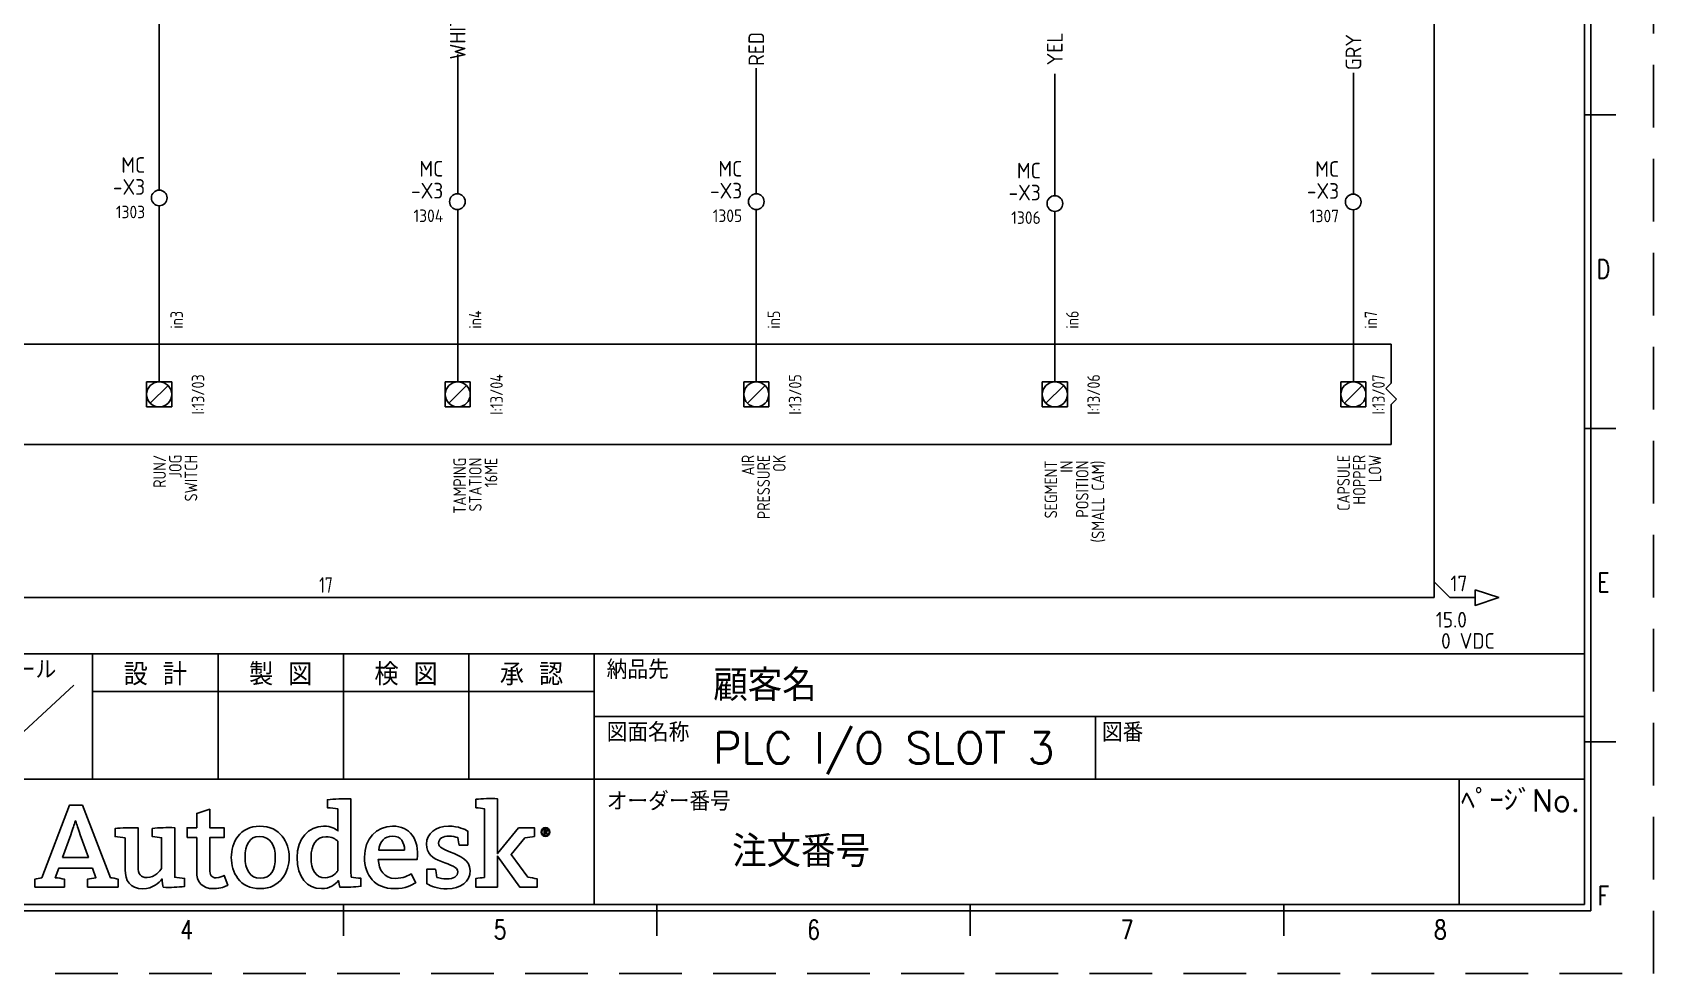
# Model space of a CAD drawing. Header units: millimetres. Extents: x 0 to 420, y 0 to 297.
# Drawn here: x 161.4 to 420, y 0 to 150.2 of the extents above; entities that cross this region are included whole.
import ezdxf
from ezdxf.enums import TextEntityAlignment as Align

# ---------------------------------------------------------------- set-up
doc = ezdxf.new("R2010")
doc.units = ezdxf.units.MM
doc.header["$LTSCALE"] = 10
doc.linetypes.add('DASHEDX2', pattern=[1.5, 1, -0.5])
doc.layers.get('0').update_dxf_attribs({"linetype": 'CONTINUOUS'})
for name, color, linetype in [('BLU_1.5mm^2', 5, 'CONTINUOUS'), ('COMMENT', 4, 'CONTINUOUS'), ('DESC', 150, 'CONTINUOUS'), ('GRN_1.0mm^2', 3, 'CONTINUOUS'), ('GRN_2.5mm^2', 3, 'CONTINUOUS'), ('GRY_0.5mm^2', 9, 'CONTINUOUS'), ('LAYER_1', 160, 'CONTINUOUS'), ('LOC', 8, 'CONTINUOUS'), ('MISC', 7, 'CONTINUOUS'), ('RED_0.5mm^2', 1, 'CONTINUOUS'), ('SYMS', 7, 'CONTINUOUS'), ('TAGS', 150, 'CONTINUOUS'), ('TERMS', 123, 'CONTINUOUS'), ('TITLE', 4, 'CONTINUOUS'), ('WHT_0.5mm^2', 7, 'CONTINUOUS'), ('WIRENO', 72, 'CONTINUOUS'), ('WIREREF', 52, 'CONTINUOUS'), ('XREF', 7, 'CONTINUOUS'), ('YEL_0.5mm^2', 2, 'CONTINUOUS'), ('ZUWAKU', 7, 'CONTINUOUS')]:
    doc.layers.add(name, color=color, linetype=linetype)
doc.styles.get("Standard").update_dxf_attribs({"font": 'romans', "width": 0.8, "bigfont": 'extfont'})
doc.styles.add('WD_IEC', font='isocp2.shx', dxfattribs={"width": 0.9, "height": 4, "bigfont": 'extfont2.shx'})

# ---------------------------------------------------------------- blocks, each defined once
blk = doc.blocks.new('JIS_tblock_a3(L)')
at = {"layer": 'ZUWAKU'}
for p, q in [((-398, 40), (0, 40)), ((-238, 40), (-238, 20)), ((-218, 40), (-218, 20)), ((-198, 40), (-198, 20)), ((-178, 40), (-178, 20)), ((-158, 0), (-158, 40)), ((0, 0), (0, 40)), ((-241, 35), (-254, 23)), ((-238, 34), (-158, 34)), ((-158, 30), (0, 30)), ((-78, 30), (-78, 20)), ((-258, 20), (-158, 20)), ((-158, 20), (0, 20)), ((-20, 20), (-20, 0)), ((-398, 0), (0, 0))]:
    blk.add_line(p, q, dxfattribs=at)
at = {"layer": 'TITLE'}
for tag, p, height in [('REVINFO51', (-370, 34), 3), ('ORDER2', (-139, 32.5), 5), ('REVINFO41', (-370, 26), 3), ('SCALE0', (-247.5, 23), 3), ('INFO1', (-139, 22.5), 5), ('REVINFO31', (-370, 18), 3), ('REVINFO21', (-370, 10), 3), ('ORDER1', (-136, 6), 5), ('REVINFO11', (-370, 2), 3)]:
    blk.add_attdef(tag, p, '', height=height, dxfattribs=at)
for tag, p in [('REVDATEY5', (-306, 34)), ('REVDATEM5', (-298, 34)), ('REVDATED5', (-290, 34)), ('REVDESIGN5', (-260, 34)), ('SCALE1', (-251, 29)), ('REVDATEY4', (-306, 26)), ('REVDATEM4', (-298, 26)), ('REVDATED4', (-290, 26)), ('REVDESIGN4', (-260, 26)), ('REVDATEY3', (-306, 18)), ('REVDATEM3', (-298, 18)), ('REVDATED3', (-290, 18)), ('REVDESIGN3', (-260, 18)), ('REVDATEY2', (-306, 10)), ('REVDATEM2', (-298, 10)), ('REVDATED2', (-290, 10)), ('REVDESIGN2', (-260, 10)), ('REVDATEY1', (-306, 2)), ('REVDATEM1', (-298, 2)), ('REVDATED1', (-290, 2)), ('REVDESIGN1', (-260, 2))]:
    blk.add_attdef(tag, text='', height=3, dxfattribs=at).set_placement(p, align=Align.RIGHT)
for tag, height, p in [('DESIGN1', 3, (-228, 27)), ('DESIGN2', 3, (-208, 27)), ('DESIGN3', 3, (-188, 27)), ('DESIGN4', 3, (-168, 27)), ('FILENAME0', 5, (-47.8, 25)), ('PAGE0', 3, (-10.3, 8.6))]:
    blk.add_attdef(tag, text='', height=height, dxfattribs=at).set_placement(p, align=Align.MIDDLE)
at = {"layer": 'TITLE', "flags": 1}
blk.add_attdef('LPAGE0', text='', height=3, dxfattribs=at).set_placement((-11, 3), align=Align.CENTER)
for tag, p in [('TYPE0', (-398, 0)), ('ORDER3', (-398, 0)), ('ORDER4', (-398, 0)), ('ORDER5', (-398, 0)), ('ORDER6', (-398, 0)), ('ORDER7', (-398, 0)), ('ORDER8', (-398, 0)), ('ORDER9', (-398, 0)), ('ORDER10', (-398, 0)), ('ORDER11', (-398, 0)), ('ORDER12', (-398, 0)), ('ORDER13', (-398, 0)), ('ORDER14', (-398, 0)), ('ORDER15', (-398, 0)), ('ORDER16', (-398, 0)), ('ORDER17', (-398, 0)), ('ORDER18', (-398, 0)), ('ORDER19', (-398, 0)), ('ORDER20', (-398, 0)), ('ORDER21', (-398, 0)), ('ORDER22', (-398, 0)), ('ORDER23', (-398, 0)), ('SCALETYPE0', (-398, 0)), ('DATEY1', (-398, 0)), ('DATEM1', (-398, 0)), ('DATED1', (-398, 0)), ('DATEY2', (-398, 0)), ('DATEM2', (-398, 0)), ('DATED2', (-398, 0)), ('BANNAME0', (-398, 0)), ('INFO3', (-398, 0)), ('INFO4', (-398, 0)), ('INFO5', (-398, 0)), ('INFO6', (-398, 0)), ('INFO7', (-398, 0)), ('INFO8', (-398, 0)), ('INFO9', (-398, 0)), ('INFO10', (-398, 0)), ('INFO11', (-398, 0)), ('INFO12', (-398, 0)), ('INFO13', (-398, 0)), ('INFO14', (-398, 0)), ('INFO15', (-398, 0)), ('INFO16', (-398, 0)), ('INFO17', (-398, 0)), ('INFO18', (-398, 0)), ('INFO19', (-398, 0)), ('INFO20', (-398, 0)), ('INFO21', (-398, 0)), ('INFO22', (-398, 0)), ('INFO23', (-398, 0)), ('INFO24', (-398, 0)), ('DATEY3', (-398, 0)), ('DATEM3', (-398, 0)), ('DATED3', (-398, 0)), ('DATEY4', (-398, 0)), ('DATEM4', (-398, 0)), ('DATED4', (-398, 0)), ('DATEY5', (-398, 0)), ('DATEM5', (-398, 0)), ('DATED5', (-398, 0)), ('DATEY6', (-398, 0)), ('DATEM6', (-398, 0)), ('DATED6', (-398, 0)), ('REFERENCETYPE0', (-398, 0)), ('INFO2', (-397.7, 0))]:
    blk.add_attdef(tag, p, '', height=3, dxfattribs=at)
at = {"layer": 'TITLE', "width": 0.8, "flags": 1}
for tag in ['REVINFO12', 'REVINFO13', 'REVINFO22', 'REVINFO23', 'REVINFO32', 'REVINFO33', 'REVINFO42', 'REVINFO43', 'REVINFO52', 'REVINFO53', 'REVINFO61', 'REVINFO62', 'REVINFO63', 'REVINFO71', 'REVINFO72', 'REVINFO73', 'REVINFO81', 'REVINFO82', 'REVINFO83', 'REVDESIGN6', 'REVDESIGN7', 'REVDESIGN8', 'REVDATEY6', 'REVDATEM6', 'REVDATED6', 'REVDATEY7', 'REVDATEM7', 'REVDATED7', 'REVDATEY8', 'REVDATEM8', 'REVDATED8']:
    blk.add_attdef(tag, (-398, 0), '', height=3, dxfattribs=at)
at = {"layer": 'TITLE', "flags": 1}
blk.add_attdef('PAPER0', text='', height=1, dxfattribs=at).set_placement((-3, -1), align=Align.TOP_RIGHT)
at = {"layer": 'ZUWAKU'}
for s, p in [('スケール', (-257, 36)), ('納品先', (-156, 36)), ('図面名称', (-156, 26)), ('図番', (-77, 26)), ('オーダー番号', (-156, 15))]:
    blk.add_text(s, height=3, dxfattribs=at).set_placement(p)
for s, p in [('設 計', (-228, 35)), ('製 図', (-208, 35)), ('検 図', (-188, 35)), ('承 認', (-168, 35)), ('ﾍﾟｰｼﾞNo.', (-10.23, 14.88))]:
    blk.add_text(s, height=3.5, dxfattribs=at).set_placement(p, align=Align.CENTER)
blk = doc.blocks.new('AI9-BLK2')
at = {"layer": 'LAYER_1', "color": 7}
blk.add_circle((0, 0), 2.03, dxfattribs=at)
blk.add_open_spline([(1.73, 0), (1.73, -1.02), (0.99, -1.75), (-0.01, -1.75), (-0.99, -1.75), (-1.73, -1.02), (-1.73, 0), (-1.73, 1.01), (-0.99, 1.75), (-0.01, 1.75), (0.99, 1.75), (1.73, 1.01), (1.73, 0)], degree=3, knots=[0, 0, 0, 0, 1, 1, 1, 2, 2, 2, 3, 3, 3, 4, 4, 4, 4], dxfattribs=at)
blk = doc.blocks.new('AI9-BLK1')
at = {"layer": 'LAYER_1', "color": 7}
for points, knots in [([(0.67, -1.05), (0.67, -1.05), (0.18, -0.36), (0.18, -0.36), (0.09, -0.24), (0.03, -0.15), (-0.06, -0.08), (0.29, -0.04), (0.5, 0.15), (0.5, 0.46), (0.5, 0.77), (0.28, 1.05), (-0.15, 1.05), (-0.15, 1.05), (-0.84, 1.05), (-0.84, 1.05), (-0.84, 1.05), (-0.84, -1.05), (-0.84, -1.05), (-0.84, -1.05), (-0.54, -1.05), (-0.54, -1.05), (-0.54, -1.05), (-0.54, -0.11), (-0.54, -0.11), (-0.37, -0.11), (-0.31, -0.16), (-0.2, -0.31), (-0.2, -0.31), (0.3, -1.05), (0.3, -1.05), (0.3, -1.05), (0.67, -1.05), (0.67, -1.05)], [0, 0, 0, 0, 1, 1, 1, 2, 2, 2, 3, 3, 3, 4, 4, 4, 5, 5, 5, 6, 6, 6, 7, 7, 7, 8, 8, 8, 9, 9, 9, 10, 10, 10, 11, 11, 11, 11]), ([(0.17, 0.46), (0.17, 0.16), (-0.08, 0.13), (-0.32, 0.13), (-0.32, 0.13), (-0.54, 0.13), (-0.54, 0.13), (-0.54, 0.13), (-0.54, 0.79), (-0.54, 0.79), (-0.54, 0.79), (-0.22, 0.79), (-0.22, 0.79), (0.06, 0.79), (0.17, 0.66), (0.17, 0.46)], [0, 0, 0, 0, 1, 1, 1, 2, 2, 2, 3, 3, 3, 4, 4, 4, 5, 5, 5, 5])]:
    blk.add_open_spline(points, degree=3, knots=knots, dxfattribs=at)
blk = doc.blocks.new('JIS_LOGO_BLOCK')
for points, knots in [([(12.07, 1.49), (12.07, 1.49), (7.57, 13.06), (7.57, 13.06), (7.57, 13.06), (5.51, 13.06), (5.51, 13.06), (5.51, 13.06), (1.1, 1.49), (1.1, 1.49), (0.75, 1.45), (0.31, 1.37), (0, 1.28), (0, 1.28), (0, 0), (0, 0), (0, 0), (4.71, 0), (4.71, 0), (4.71, 0), (4.71, 1.28), (4.71, 1.28), (4.26, 1.37), (3.73, 1.47), (3.25, 1.51), (3.25, 1.51), (3.8, 3.02), (3.8, 3.02), (3.8, 3.02), (9.18, 3.02), (9.18, 3.02), (9.18, 3.02), (9.74, 1.49), (9.74, 1.49), (9.26, 1.45), (8.84, 1.37), (8.4, 1.28), (8.4, 1.28), (8.4, 0), (8.4, 0), (8.4, 0), (13.27, 0), (13.27, 0), (13.27, 0), (13.27, 1.28), (13.27, 1.28), (12.99, 1.35), (12.34, 1.49), (12.07, 1.49)], [0, 0, 0, 0, 1, 1, 1, 2, 2, 2, 3, 3, 3, 4, 4, 4, 5, 5, 5, 6, 6, 6, 7, 7, 7, 8, 8, 8, 9, 9, 9, 10, 10, 10, 11, 11, 11, 12, 12, 12, 13, 13, 13, 14, 14, 14, 15, 15, 15, 16, 16, 16, 16]), ([(50.45, 1.6), (50.43, 1.84), (50.42, 2.1), (50.42, 2.37), (50.42, 2.37), (50.42, 14.08), (50.42, 14.08), (49.17, 14.14), (47.76, 14.07), (46.66, 13.95), (46.66, 13.95), (46.66, 12.67), (46.66, 12.67), (47.23, 12.63), (47.87, 12.55), (48.34, 12.48), (48.34, 12.48), (48.34, 12.48), (48.34, 12.48), (48.34, 12.48), (48.34, 8.98), (48.34, 8.98), (47.99, 9.28), (47.3, 9.73), (46.05, 9.73), (43.64, 9.73), (41.83, 7.75), (41.83, 4.73), (41.83, 1.55), (43.4, -0.24), (45.73, -0.24), (47.01, -0.24), (47.87, 0.37), (48.44, 1.06), (48.46, 0.73), (48.56, 0.22), (48.64, 0), (49.8, -0.06), (50.99, 0.02), (52.01, 0.14), (52.01, 0.14), (52.01, 1.41), (52.01, 1.41), (51.51, 1.45), (50.9, 1.53), (50.45, 1.6)], [0, 0, 0, 0, 1, 1, 1, 2, 2, 2, 3, 3, 3, 4, 4, 4, 5, 5, 5, 6, 6, 6, 7, 7, 7, 8, 8, 8, 9, 9, 9, 10, 10, 10, 11, 11, 11, 12, 12, 12, 13, 13, 13, 14, 14, 14, 15, 15, 15, 15]), ([(78.65, 1.57), (78.65, 1.57), (75.95, 5.22), (75.95, 5.22), (75.95, 5.22), (78.18, 7.89), (78.18, 7.89), (78.64, 7.93), (79.3, 8), (79.69, 8.1), (79.69, 8.1), (79.69, 9.49), (79.69, 9.49), (79.69, 9.49), (77.16, 9.49), (77.16, 9.49), (77.16, 9.49), (73.79, 5.35), (73.79, 5.35), (73.79, 5.35), (73.79, 14.12), (73.79, 14.12), (72.64, 14.18), (71.38, 14.12), (70.34, 14.02), (70.34, 14.02), (70.34, 12.67), (70.34, 12.67), (70.82, 12.63), (71.33, 12.56), (71.71, 12.5), (71.71, 12.5), (71.71, 1.55), (71.71, 1.55), (71.24, 1.51), (70.76, 1.44), (70.32, 1.36), (70.32, 1.36), (70.32, 0), (70.32, 0), (70.32, 0), (73.79, 0), (73.79, 0), (73.79, 0), (73.79, 4.96), (73.79, 4.96), (73.79, 4.96), (77.34, 0), (77.34, 0), (77.34, 0), (80.14, 0), (80.14, 0), (80.14, 0), (80.14, 1.31), (80.14, 1.31), (79.61, 1.43), (79.08, 1.51), (78.65, 1.57)], [0, 0, 0, 0, 1, 1, 1, 2, 2, 2, 3, 3, 3, 4, 4, 4, 5, 5, 5, 6, 6, 6, 7, 7, 7, 8, 8, 8, 9, 9, 9, 10, 10, 10, 11, 11, 11, 12, 12, 12, 13, 13, 13, 14, 14, 14, 15, 15, 15, 16, 16, 16, 17, 17, 17, 18, 18, 18, 19, 19, 19, 19]), ([(4.4, 4.74), (4.4, 4.74), (5.71, 8.34), (5.71, 8.34), (6.1, 9.42), (6.24, 9.89), (6.45, 10.59), (6.45, 10.59), (6.49, 10.59), (6.49, 10.59), (6.71, 9.91), (6.84, 9.44), (7.24, 8.34), (7.24, 8.34), (8.54, 4.74), (8.54, 4.74), (8.54, 4.74), (4.4, 4.74), (4.4, 4.74)], [0, 0, 0, 0, 1, 1, 1, 2, 2, 2, 3, 3, 3, 4, 4, 4, 5, 5, 5, 6, 6, 6, 6]), ([(24.28, 7.91), (24.28, 7.91), (24.28, 9.49), (24.28, 9.49), (24.28, 9.49), (25.81, 9.49), (25.81, 9.49), (25.81, 9.49), (25.81, 11.77), (25.81, 11.77), (25.81, 11.77), (27.89, 12.43), (27.89, 12.43), (27.89, 12.43), (27.89, 9.49), (27.89, 9.49), (27.89, 9.49), (30.19, 9.49), (30.19, 9.49), (30.19, 9.49), (30.19, 7.91), (30.19, 7.91), (30.19, 7.91), (27.89, 7.91), (27.89, 7.91), (27.89, 7.91), (27.89, 2.86), (27.89, 2.86), (27.89, 1.92), (28.15, 1.49), (28.91, 1.49), (29.48, 1.49), (29.99, 1.77), (30.17, 1.88), (30.17, 1.88), (30.76, 0.31), (30.76, 0.31), (30.41, 0.12), (29.66, -0.24), (28.54, -0.24), (26.6, -0.24), (25.81, 0.82), (25.81, 2.53), (25.81, 2.53), (25.81, 7.91), (25.81, 7.91), (25.81, 7.91), (24.28, 7.91), (24.28, 7.91)], [0, 0, 0, 0, 1, 1, 1, 2, 2, 2, 3, 3, 3, 4, 4, 4, 5, 5, 5, 6, 6, 6, 7, 7, 7, 8, 8, 8, 9, 9, 9, 10, 10, 10, 11, 11, 11, 12, 12, 12, 13, 13, 13, 14, 14, 14, 15, 15, 15, 16, 16, 16, 16]), ([(20.45, -0.02), (20.4, 0.22), (20.3, 0.88), (20.28, 1.31), (19.81, 0.69), (18.83, -0.25), (17.22, -0.25), (15.16, -0.25), (14.39, 1.08), (14.39, 2.77), (14.39, 2.77), (14.39, 7.87), (14.39, 7.87), (13.92, 7.94), (13.29, 8.02), (12.8, 8.06), (12.8, 8.06), (12.8, 9.36), (12.8, 9.36), (13.82, 9.46), (15.22, 9.53), (16.47, 9.47), (16.47, 9.47), (16.47, 3.2), (16.47, 3.2), (16.47, 2.14), (16.85, 1.53), (17.92, 1.53), (19.12, 1.53), (20.02, 2.71), (20.22, 2.96), (20.22, 2.96), (20.22, 7.89), (20.22, 7.89), (19.81, 7.94), (19.22, 8.02), (18.73, 8.06), (18.73, 8.06), (18.73, 9.36), (18.73, 9.36), (19.75, 9.49), (21.1, 9.53), (22.3, 9.49), (22.3, 9.49), (22.3, 1.59), (22.3, 1.59), (22.75, 1.51), (23.36, 1.43), (23.87, 1.39), (23.87, 1.39), (23.87, 0.12), (23.87, 0.12), (22.87, 0), (21.59, -0.08), (20.45, -0.02)], [0, 0, 0, 0, 1, 1, 1, 2, 2, 2, 3, 3, 3, 4, 4, 4, 5, 5, 5, 6, 6, 6, 7, 7, 7, 8, 8, 8, 9, 9, 9, 10, 10, 10, 11, 11, 11, 12, 12, 12, 13, 13, 13, 14, 14, 14, 15, 15, 15, 16, 16, 16, 17, 17, 17, 18, 18, 18, 18]), ([(35.92, -0.24), (32.64, -0.24), (31.33, 2.39), (31.33, 4.73), (31.33, 7.06), (32.6, 9.73), (35.88, 9.73), (39.14, 9.73), (40.57, 7.12), (40.57, 4.79), (40.57, 2.47), (39.18, -0.24), (35.92, -0.24)], [0, 0, 0, 0, 1, 1, 1, 2, 2, 2, 3, 3, 3, 4, 4, 4, 4]), ([(35.84, 8.1), (34.15, 8.1), (33.53, 6.67), (33.53, 4.79), (33.53, 2.9), (34.25, 1.41), (35.94, 1.41), (37.65, 1.41), (38.35, 2.82), (38.35, 4.73), (38.35, 6.61), (37.55, 8.1), (35.84, 8.1)], [0, 0, 0, 0, 1, 1, 1, 2, 2, 2, 3, 3, 3, 4, 4, 4, 4]), ([(48.34, 2.61), (48.11, 2.3), (47.38, 1.49), (46.3, 1.49), (44.73, 1.49), (44.05, 2.79), (44.05, 4.75), (44.05, 6.73), (44.89, 8.04), (46.42, 8.04), (47.42, 8.04), (47.97, 7.65), (48.34, 7.32), (48.34, 7.32), (48.34, 2.61), (48.34, 2.61)], [0, 0, 0, 0, 1, 1, 1, 2, 2, 2, 3, 3, 3, 4, 4, 4, 5, 5, 5, 5]), ([(57.47, 1.39), (58.78, 1.39), (59.59, 1.88), (60.02, 2.14), (60.02, 2.14), (60.74, 0.71), (60.74, 0.71), (60.19, 0.37), (59.17, -0.24), (57.33, -0.24), (54.23, -0.24), (52.58, 1.88), (52.58, 4.81), (52.58, 7.71), (54.49, 9.73), (57.07, 9.73), (59.86, 9.73), (61.29, 7.71), (61, 4.43), (61, 4.43), (54.78, 4.43), (54.78, 4.43), (54.88, 2.71), (55.66, 1.39), (57.47, 1.39)], [0, 0, 0, 0, 1, 1, 1, 2, 2, 2, 3, 3, 3, 4, 4, 4, 5, 5, 5, 6, 6, 6, 7, 7, 7, 8, 8, 8, 8]), ([(58.98, 5.92), (58.94, 7.12), (58.43, 8.14), (57.04, 8.14), (55.76, 8.14), (55.05, 7.28), (54.84, 5.92), (54.84, 5.92), (58.98, 5.92), (58.98, 5.92)], [0, 0, 0, 0, 1, 1, 1, 2, 2, 2, 3, 3, 3, 3]), ([(66.3, 5.61), (65.23, 6.03), (64.39, 6.28), (64.39, 7.03), (64.39, 7.74), (65.1, 8.14), (66.04, 8.14), (66.57, 8.14), (67.08, 8.04), (67.47, 7.9), (67.52, 7.5), (67.57, 6.89), (67.66, 6.72), (67.66, 6.72), (69.04, 6.72), (69.04, 6.72), (69.04, 6.72), (69.04, 8.96), (69.04, 8.96), (68.66, 9.19), (67.59, 9.73), (65.96, 9.73), (63.94, 9.73), (62.47, 8.56), (62.47, 6.88), (62.47, 5.37), (63.41, 4.59), (64.85, 4.08), (66.31, 3.56), (67.46, 3.2), (67.46, 2.46), (67.46, 1.74), (66.85, 1.32), (65.63, 1.32), (65.13, 1.32), (64.51, 1.42), (64.13, 1.56), (64.07, 2.01), (63.98, 2.69), (63.88, 2.87), (63.88, 2.87), (62.51, 2.87), (62.51, 2.87), (62.51, 2.87), (62.51, 0.55), (62.51, 0.55), (62.51, 0.55), (62.51, 0.55), (62.51, 0.55), (63.11, 0.16), (64.28, -0.26), (65.76, -0.26), (68, -0.26), (69.42, 0.88), (69.42, 2.68), (69.42, 4.29), (67.84, 5.01), (66.3, 5.61)], [0, 0, 0, 0, 1, 1, 1, 2, 2, 2, 3, 3, 3, 4, 4, 4, 5, 5, 5, 6, 6, 6, 7, 7, 7, 8, 8, 8, 9, 9, 9, 10, 10, 10, 11, 11, 11, 12, 12, 12, 13, 13, 13, 14, 14, 14, 15, 15, 15, 16, 16, 16, 17, 17, 17, 18, 18, 18, 19, 19, 19, 19])]:
    blk.add_open_spline(points, degree=3, knots=knots)
at = {"xscale": 0.342899999999986, "yscale": 0.342899999999986, "zscale": 0.342899999999986}
for name, p in [('AI9-BLK2', (81.46, 8.8)), ('AI9-BLK1', (81.53, 8.8))]:
    blk.add_blockref(name, p, dxfattribs=at)
blk = doc.blocks.new('PLCIO_3881')
at = {"layer": 'SYMS'}
for p, q in [((678.75, 16), (-16, 16)), ((678.75, 3.59), (678.75, 16)), ((281.75, 4), (281.75, -4)), ((289.75, 4), (281.75, 4)), ((281.75, 4), (281.75, -4)), ((289.75, 4), (281.75, 4)), ((282.92, -2.83), (288.58, 2.83)), ((289.75, -4), (289.75, 4)), ((289.75, -4), (289.75, 4)), ((377, 4), (377, -4)), ((385, 4), (377, 4)), ((377, 4), (377, -4)), ((385, 4), (377, 4)), ((378.17, -2.83), (383.83, 2.83)), ((385, -4), (385, 4)), ((385, -4), (385, 4)), ((472.25, 4), (472.25, -4)), ((480.25, 4), (472.25, 4)), ((472.25, 4), (472.25, -4)), ((480.25, 4), (472.25, 4)), ((473.42, -2.83), (479.08, 2.83)), ((480.25, -4), (480.25, 4)), ((480.25, -4), (480.25, 4)), ((567.5, 4), (567.5, -4)), ((575.5, 4), (567.5, 4)), ((567.5, 4), (567.5, -4)), ((575.5, 4), (567.5, 4)), ((568.67, -2.83), (574.33, 2.83)), ((575.5, -4), (575.5, 4)), ((575.5, -4), (575.5, 4)), ((662.75, 4), (662.75, -4)), ((670.75, 4), (662.75, 4)), ((662.75, 4), (662.75, -4)), ((670.75, 4), (662.75, 4)), ((663.92, -2.83), (669.58, 2.83)), ((670.75, -4), (670.75, 4)), ((670.75, -4), (670.75, 4)), ((677.05, 1.89), (678.75, 3.59)), ((680.45, -1.5), (677.05, 1.89)), ((281.75, -4), (289.75, -4)), ((281.75, -4), (289.75, -4)), ((377, -4), (385, -4)), ((377, -4), (385, -4)), ((472.25, -4), (480.25, -4)), ((472.25, -4), (480.25, -4)), ((567.5, -4), (575.5, -4)), ((567.5, -4), (575.5, -4)), ((662.75, -4), (670.75, -4)), ((662.75, -4), (670.75, -4)), ((678.75, -3.2), (680.45, -1.5)), ((678.75, -16), (678.75, -3.2)), ((-16, -16), (678.75, -16))]:
    blk.add_line(p, q, dxfattribs=at)
for centre in [(285.75, 0), (381, 0), (476.25, 0), (571.5, 0), (666.75, 0)]:
    blk.add_circle(centre, 4, dxfattribs=at)
at = {"layer": 'SYMS', "style": 'WD_IEC', "width": 0.9}
for tag, p in [('TERMDESC04', (286.83, 6)), ('TERMDESC01', (1.08, 6)), ('TERMDESC02', (96.33, 6)), ('TERMDESC03', (191.58, 6)), ('TERMDESC05', (382.08, 6)), ('TERMDESC06', (477.33, 6)), ('TERMDESC07', (572.58, 6)), ('TERMDESC08', (667.83, 6))]:
    blk.add_attdef(tag, text='', height=4, rotation=90, dxfattribs=at).set_placement(p, align=Align.TOP_LEFT)
at = {"layer": 'SYMS', "style": 'WD_IEC'}
for tag, width, p in [('TERM01', 0.9, (-6, 0)), ('TERM01', 0.9, (-5, 0)), ('TERM02', 0.9, (89.25, 0)), ('TERM03', 0.9, (184.5, 0)), ('TERM04', 0.9, (279.75, 0)), ('TERM05', 0.9, (375, 0)), ('TERM06', 0.9, (470.25, 0)), ('TERM07', 0.9, (565.5, 0)), ('TERM08', 0.9, (660.75, 0)), ('INST', 0.8, (-47, 0)), ('LOC', 0.8, (-42, 0)), ('MFG', 0.8, (-37, 0)), ('CAT', 0.8, (-32, 0)), ('LINE1', 0.9, (-27, 0)), ('LINE2', 0.9, (-22, 0)), ('DESC', 0.9, (-16.95, 0)), ('TAG', 0.8, (-10.29, 0))]:
    blk.add_attdef(tag, text='', height=4, rotation=90, dxfattribs=dict(at, width=width)).set_placement(p, align=Align.CENTER)
at = {"layer": 'SYMS', "style": 'WD_IEC', "width": 0.8}
for tag, p in [('TAGA01', (6, 0)), ('TAGA02', (101.25, 0)), ('TAGA03', (196.5, 0)), ('TAGA04', (291.75, 0)), ('TAGA05', (387, 0)), ('TAGA06', (482.25, 0)), ('TAGA07', (577.5, 0)), ('TAGA08', (672.75, 0))]:
    blk.add_attdef(tag, text='', height=4, rotation=90, dxfattribs=at).set_placement(p, align=Align.TOP_CENTER)
at = {"layer": 'SYMS', "style": 'WD_IEC', "width": 0.9, "flags": 1}
for tag, p in [('X2TERM01', (0, 4)), ('X2TERM02', (95.25, 4)), ('X2TERM03', (190.5, 4)), ('X2TERM04', (285.75, 4)), ('X2TERM05', (381, 4)), ('X2TERM06', (476.25, 4)), ('X2TERM07', (571.5, 4)), ('X2TERM08', (666.75, 4))]:
    blk.add_attdef(tag, text='', height=0.64, rotation=90, dxfattribs=at).set_placement(p, align=Align.RIGHT)
at = {"layer": 'SYMS', "linetype": 'Continuous', "style": 'WD_IEC', "width": 0.9, "flags": 9}
blk.add_attdef('ASSYCODE', text='', height=0.64, rotation=90, dxfattribs=at).set_placement((-34.28, -7.36), align=Align.CENTER)
at = {"layer": 'SYMS', "style": 'WD_IEC', "width": 0.9}
for tag, p in [('DESCA01', (-3, -37)), ('DESCB01', (2, -37)), ('DESCC01', (7, -37)), ('DESCD01', (12, -37)), ('DESCE01', (17, -37)), ('DESCA02', (92.25, -37)), ('DESCB02', (97.25, -37)), ('DESCC02', (102.25, -37)), ('DESCD02', (107.25, -37)), ('DESCE02', (112.25, -37)), ('DESCA03', (187.5, -37)), ('DESCB03', (192.5, -37)), ('DESCC03', (197.5, -37)), ('DESCD03', (202.5, -37)), ('DESCE03', (207.5, -37)), ('DESCA04', (282.75, -37)), ('DESCB04', (287.75, -37)), ('DESCC04', (292.75, -37)), ('DESCD04', (297.75, -37)), ('DESCE04', (302.75, -37)), ('DESCA05', (378, -37)), ('DESCB05', (383, -37)), ('DESCC05', (388, -37)), ('DESCD05', (393, -37)), ('DESCE05', (398, -37)), ('DESCA06', (473.25, -37)), ('DESCB06', (478.25, -37)), ('DESCC06', (483.25, -37)), ('DESCD06', (488.25, -37)), ('DESCE06', (493.25, -37)), ('DESCA07', (568.5, -37)), ('DESCB07', (573.5, -37)), ('DESCC07', (578.5, -37)), ('DESCD07', (583.5, -37)), ('DESCE07', (588.5, -37)), ('DESCA08', (663.75, -37)), ('DESCB08', (668.75, -37)), ('DESCC08', (673.75, -37)), ('DESCD08', (678.75, -37)), ('DESCE08', (683.75, -37))]:
    blk.add_attdef(tag, text='', height=4, rotation=90, dxfattribs=at).set_placement(p, align=Align.RIGHT)
blk = doc.blocks.new('VT0_LGENERIC')
at = {"style": 'WD_IEC'}
blk.add_attdef('COLOR', text='', height=2.5, rotation=90, dxfattribs=at).set_placement((0, 0), align=Align.MIDDLE_CENTER)
at = {"style": 'WD_IEC', "flags": 1}
for tag, p, height in [('X2TERM01', (0, 4), 0.16), ('X2_TINY_DOT_DONT_REMOVE', (0, 4), 0.0001), ('X8TERM01', (0, -4), 0.16), ('X8_TINY_DOT_DONT_REMOVE', (0, -4), 0.0001)]:
    blk.add_attdef(tag, p, '', height=height, rotation=90, dxfattribs=at)
blk = doc.blocks.new('HA1S1')
blk.add_lwpolyline([(0, 1.25), (3.75, 0), (0, -1.25)], close=True)
at = {"style": 'WD_IEC'}
for tag, height, flags, p in [('WIRENO', 2.5, 8, (-1.25, 1)), ('SIGCODE', 1, 1, (5, 1.8))]:
    blk.add_attdef(tag, text='', height=height, dxfattribs=dict(at, flags=flags)).set_placement(p, align=Align.RIGHT)
at = {"style": 'WD_IEC', "flags": 1}
blk.add_attdef('X4TERM01', (0, 0), '', height=0.32, dxfattribs=at)
at = {"style": 'WD_IEC'}
blk.add_attdef('XREF', text='', height=2.5, dxfattribs=at).set_placement((5, 0), align=Align.MIDDLE_LEFT)
blk.add_attdef('DESC1', text='', height=2.5, dxfattribs=at).set_placement((-1.25, -1), align=Align.TOP_RIGHT)
blk = doc.blocks.new('WD_WNH')
at = {"linetype": 'Continuous', "style": 'WD_IEC', "width": 0.8}
blk.add_attdef('WIRENO', text='', height=2.5, dxfattribs=at).set_placement((0, 0.75), align=Align.CENTER)
at = {"style": 'WD_IEC', "flags": 1}
for tag, p in [('W08USER', (0, 0.375)), ('W04USER', (0, 0.875)), ('W05USER', (0, 0.75)), ('W09USER', (0, 0.25)), ('W03USER', (0, 1)), ('W06USER', (0, 0.625)), ('W07USER', (0, 0.5)), ('W02USER', (0, 1.125)), ('W01USER', (0, 1.25)), ('W10USER', (0, 0.125))]:
    blk.add_attdef(tag, text='', height=0.08, dxfattribs=at).set_placement(p, align=Align.CENTER)
blk = doc.blocks.new('JIS_border_a3(L)')
at = {"layer": 'ZUWAKU', "color": 5, "linetype": 'DASHEDX2'}
for p, q in [((420, 0), (420, 297)), ((0, 0), (420, 0))]:
    blk.add_line(p, q, dxfattribs=at)
at = {"layer": 'ZUWAKU', "color": 5}
for p, q in [((409, 11), (409, 286)), ((410, 10), (410, 287)), ((11, 11), (409, 11)), ((10, 10), (410, 10))]:
    blk.add_line(p, q, dxfattribs=at)
at = {"layer": 'ZUWAKU'}
for p, q in [((414, 137), (409, 137)), ((414, 87), (409, 87)), ((414, 37), (409, 37)), ((211, 6), (211, 11)), ((261, 6), (261, 11)), ((311, 6), (311, 11)), ((361, 6), (361, 11))]:
    blk.add_line(p, q, dxfattribs=at)
at = {"layer": 'COMMENT', "width": 0.8}
for s, p in [('D', (412, 112.43)), ('E', (412, 62.43)), ('F', (412, 12.43)), ('4', (186, 7)), ('5', (236, 7)), ('6', (286, 7)), ('7', (336, 7)), ('8', (386, 7))]:
    blk.add_text(s, height=3, dxfattribs=at).set_placement(p, align=Align.MIDDLE)
blk = doc.blocks.new('VT0002')
blk.add_circle((0, 0), 1.25)
at = {"style": 'WD_IEC', "flags": 1}
for tag, p, height in [('ASSYCODE', (2.75, 10.75), 1), ('CATDESC', (2.75, 9.25), 1), ('MFG', (2.75, 7.25), 1.5), ('CAT', (2.75, 4.75), 1.5), ('X2PIN01', (0, 2.25), 0.4), ('X4TERM01', (-1.25, 0), 0.32), ('X4PIN01', (-1.25, 1), 0.4), ('X4TERMDESC01', (-1.25, 0.5), 0.4), ('X2TERM01', (0, 1.25), 0.32), ('X2TERMDESC01', (0, 1.75), 0.4), ('X8PIN01', (0, -0.25), 0.4), ('X1TERM01', (1.25, 0), 0.32), ('X1PIN01', (1.25, 1), 0.4), ('X1TERMDESC01', (1.25, 0.5), 0.4), ('X8TERM01', (0, -1.25), 0.32), ('X8TERMDESC01', (0, -0.75), 0.4), ('LINKTERM', (0, -2), 0.4), ('STRIPSEQ', (0, -3), 0.4)]:
    blk.add_attdef(tag, p, '', height=height, dxfattribs=at)
at = {"style": 'WD_IEC'}
for tag, p in [('INST', (-2.25, 7.5)), ('LOC', (-2.25, 4))]:
    blk.add_attdef(tag, text='', height=2.5, dxfattribs=at).set_placement(p, align=Align.RIGHT)
at = {"style": 'WD_IEC', "flags": 8}
for tag, height, p in [('TAGSTRIP', 2.5, (-2.25, 0.5)), ('TERM01', 2, (-2.25, -3.25))]:
    blk.add_attdef(tag, text='', height=height, dxfattribs=at).set_placement(p, align=Align.RIGHT)
blk = doc.blocks.new('HT0_124')
at = {"layer": 'GRN_1.0mm^2'}
for p, q in [((0, 0), (-2.5, 0)), ((0, 0), (0, 2.5)), ((0, 2.5), (2.5, 0))]:
    blk.add_line(p, q, dxfattribs=at)
at = {"layer": 'GRN_1.0mm^2', "style": 'WD_IEC', "flags": 1}
for tag, p in [('X2TERM01', (0, 2.5)), ('X4TERM01', (-2.5, 0)), ('WDWSEQ', (1.6, 1.48)), ('X1TERM01', (2.5, 0))]:
    blk.add_attdef(tag, p, '', height=0.4, dxfattribs=at)

msp = doc.modelspace()

# ---------------------------------------------------------------- linework, layer by layer
at = {"layer": 'BLU_1.5mm^2'}
msp.add_line((181.62, 125.02), (181.62, 172.5), dxfattribs=at)
at = {"layer": 'GRN_1.0mm^2', "ltscale": 4}
for p, q in [((33.97, 60), (382.48, 60)), ((387.48, 60), (391.54, 60))]:
    msp.add_line(p, q, dxfattribs=at)
at = {"layer": 'GRN_2.5mm^2', "ltscale": 4}
msp.add_line((385.01, 175), (384.98, 62.5), dxfattribs=at)
at = {"layer": 'GRY_0.5mm^2'}
for p, q in [((372.12, 124.38), (372.12, 143.71)), ((181.62, 94.41), (181.62, 122.52)), ((229.24, 94.41), (229.24, 121.92)), ((276.87, 94.41), (276.87, 121.92)), ((324.49, 94.41), (324.49, 121.62)), ((372.12, 94.41), (372.12, 121.88))]:
    msp.add_line(p, q, dxfattribs=at)
at = {"layer": 'RED_0.5mm^2'}
msp.add_line((276.87, 124.42), (276.87, 144.47), dxfattribs=at)
at = {"layer": 'WHT_0.5mm^2'}
msp.add_line((229.24, 124.42), (229.24, 146.64), dxfattribs=at)
at = {"layer": 'YEL_0.5mm^2'}
msp.add_line((324.49, 124.12), (324.49, 143.54), dxfattribs=at)

# ---------------------------------------------------------------- block references
for name, p in [('JIS_border_a3(L)', (0, 0)), ('JIS_LOGO_BLOCK', (161.79, 13.79))]:
    msp.add_blockref(name, p)
msp.add_blockref('JIS_tblock_a3(L)', (409, 11)).add_auto_attribs({'ORDER1': '注文番号', 'ORDER2': '顧客名', 'INFO1': 'PLC I/O SLOT 3'})
at = {"layer": 'GRN_1.0mm^2'}
msp.add_blockref('HT0_124', (384.98, 60), dxfattribs=at)
at = {"layer": 'SYMS', "ltscale": 4}
ref = msp.add_blockref('VT0_LGENERIC', (229.24, 150.14), dxfattribs=at)
ref.add_attrib('COLOR', 'WHITE', dxfattribs={"layer": 'MISC', "height": 2.5, "rotation": 90, "style": 'WD_IEC'}).set_placement((229.24, 150.14), align=Align.MIDDLE_CENTER)
ref = msp.add_blockref('VT0_LGENERIC', (276.87, 147.54), dxfattribs=at)
ref.add_attrib('COLOR', 'RED', dxfattribs={"layer": 'MISC', "height": 2.5, "rotation": 90, "style": 'WD_IEC'}).set_placement((276.87, 147.54), align=Align.MIDDLE_CENTER)
ref = msp.add_blockref('VT0_LGENERIC', (324.49, 147.54), dxfattribs=at)
ref.add_attrib('COLOR', 'YEL', dxfattribs={"layer": 'MISC', "height": 2.5, "rotation": 90, "style": 'WD_IEC'}).set_placement((324.49, 147.54), align=Align.MIDDLE_CENTER)
ref = msp.add_blockref('VT0_LGENERIC', (372.12, 147.03), dxfattribs=at)
ref.add_attrib('COLOR', 'GRY', dxfattribs={"layer": 'MISC', "height": 2.5, "rotation": 90, "style": 'WD_IEC'}).set_placement((372.12, 147.03), align=Align.MIDDLE_CENTER)
at = {"layer": 'SYMS'}
ref = msp.add_blockref('VT0002', (181.62, 123.77), dxfattribs=at)
ref.add_attrib('TAGSTRIP', '-X3', dxfattribs={"layer": 'TAGS', "height": 2.5, "style": 'WD_IEC', "flags": 8}).set_placement((179.37, 124.27), align=Align.RIGHT)
ref.add_attrib('LOC', 'MC', dxfattribs={"layer": 'LOC', "height": 2.5, "style": 'WD_IEC'}).set_placement((179.37, 127.77), align=Align.RIGHT)
ref.add_attrib('TERM01', '1303', dxfattribs={"layer": 'TERMS', "height": 2, "style": 'WD_IEC', "flags": 8}).set_placement((179.37, 120.52), align=Align.RIGHT)
ref = msp.add_blockref('VT0002', (229.18, 123.17), dxfattribs=at)
ref.add_attrib('TAGSTRIP', '-X3', dxfattribs={"layer": 'TAGS', "height": 2.5, "style": 'WD_IEC', "flags": 8}).set_placement((226.93, 123.67), align=Align.RIGHT)
ref.add_attrib('LOC', 'MC', dxfattribs={"layer": 'LOC', "height": 2.5, "style": 'WD_IEC'}).set_placement((226.93, 127.17), align=Align.RIGHT)
ref.add_attrib('TERM01', '1304', dxfattribs={"layer": 'TERMS', "height": 2, "style": 'WD_IEC', "flags": 8}).set_placement((226.93, 119.92), align=Align.RIGHT)
ref = msp.add_blockref('VT0002', (276.87, 123.17), dxfattribs=at)
ref.add_attrib('TAGSTRIP', '-X3', dxfattribs={"layer": 'TAGS', "height": 2.5, "style": 'WD_IEC', "flags": 8}).set_placement((274.62, 123.67), align=Align.RIGHT)
ref.add_attrib('LOC', 'MC', dxfattribs={"layer": 'LOC', "height": 2.5, "style": 'WD_IEC'}).set_placement((274.62, 127.17), align=Align.RIGHT)
ref.add_attrib('TERM01', '1305', dxfattribs={"layer": 'TERMS', "height": 2, "style": 'WD_IEC', "flags": 8}).set_placement((274.62, 119.92), align=Align.RIGHT)
ref = msp.add_blockref('VT0002', (324.49, 122.87), dxfattribs=at)
ref.add_attrib('TAGSTRIP', '-X3', dxfattribs={"layer": 'TAGS', "height": 2.5, "style": 'WD_IEC', "flags": 8}).set_placement((322.24, 123.37), align=Align.RIGHT)
ref.add_attrib('LOC', 'MC', dxfattribs={"layer": 'LOC', "height": 2.5, "style": 'WD_IEC'}).set_placement((322.24, 126.87), align=Align.RIGHT)
ref.add_attrib('TERM01', '1306', dxfattribs={"layer": 'TERMS', "height": 2, "style": 'WD_IEC', "flags": 8}).set_placement((322.24, 119.62), align=Align.RIGHT)
ref = msp.add_blockref('VT0002', (372.08, 123.13), dxfattribs=at)
ref.add_attrib('TAGSTRIP', '-X3', dxfattribs={"layer": 'TAGS', "height": 2.5, "style": 'WD_IEC', "flags": 8}).set_placement((369.83, 123.63), align=Align.RIGHT)
ref.add_attrib('LOC', 'MC', dxfattribs={"layer": 'LOC', "height": 2.5, "style": 'WD_IEC'}).set_placement((369.83, 127.13), align=Align.RIGHT)
ref.add_attrib('TERM01', '1307', dxfattribs={"layer": 'TERMS', "height": 2, "style": 'WD_IEC', "flags": 8}).set_placement((369.83, 119.88), align=Align.RIGHT)
ref = msp.add_blockref('PLCIO_3881', (38.74, 92.41), dxfattribs=dict(at, xscale=0.5, yscale=0.5, zscale=0.5))
ref.add_attrib('TAGA04', 'I:13/03', dxfattribs={"layer": 'TAGS', "height": 2, "rotation": 90, "style": 'WD_IEC', "width": 0.9}).set_placement((186.81, 92.41), align=Align.TOP_CENTER)
ref.add_attrib('DESCA04', 'RUN/', dxfattribs={"layer": 'DESC', "height": 2, "rotation": 90, "style": 'WD_IEC', "width": 0.9}).set_placement((182.69, 82.78), align=Align.RIGHT)
ref.add_attrib('DESCB04', 'JOG', dxfattribs={"layer": 'DESC', "height": 2, "rotation": 90, "style": 'WD_IEC', "width": 0.9}).set_placement((185.19, 82.78), align=Align.RIGHT)
ref.add_attrib('TERMDESC04', 'in3', dxfattribs={"layer": 'TERMS', "height": 2, "rotation": 90, "style": 'WD_IEC', "width": 0.9}).set_placement((183.41, 102.91), align=Align.TOP_LEFT)
ref.add_attrib('DESCC04', 'SWITCH', dxfattribs={"layer": 'DESC', "height": 2, "rotation": 90, "style": 'WD_IEC', "width": 0.9}).set_placement((187.69, 82.78), align=Align.RIGHT)
ref.add_attrib('TAGA05', 'I:13/04', dxfattribs={"layer": 'TAGS', "height": 2, "rotation": 90, "style": 'WD_IEC', "width": 0.9}).set_placement((234.43, 92.41), align=Align.TOP_CENTER)
ref.add_attrib('DESCA05', 'TAMPING', dxfattribs={"layer": 'DESC', "height": 2, "rotation": 90, "style": 'WD_IEC', "width": 0.9}).set_placement((230.55, 82.31), align=Align.RIGHT)
ref.add_attrib('DESCB05', 'STATION', dxfattribs={"layer": 'DESC', "height": 2, "rotation": 90, "style": 'WD_IEC', "width": 0.9}).set_placement((233.05, 82.31), align=Align.RIGHT)
ref.add_attrib('TERMDESC05', 'in4', dxfattribs={"layer": 'TERMS', "height": 2, "rotation": 90, "style": 'WD_IEC', "width": 0.9}).set_placement((231.04, 102.91), align=Align.TOP_LEFT)
ref.add_attrib('DESCC05', '16ME', dxfattribs={"layer": 'DESC', "height": 2, "rotation": 90, "style": 'WD_IEC', "width": 0.9}).set_placement((235.55, 82.31), align=Align.RIGHT)
ref.add_attrib('TAGA06', 'I:13/05', dxfattribs={"layer": 'TAGS', "height": 2, "rotation": 90, "style": 'WD_IEC', "width": 0.9}).set_placement((282.06, 92.41), align=Align.TOP_CENTER)
ref.add_attrib('DESCA06', 'AIR', dxfattribs={"layer": 'DESC', "height": 2, "rotation": 90, "style": 'WD_IEC', "width": 0.9}).set_placement((276.54, 82.78), align=Align.RIGHT)
ref.add_attrib('DESCB06', 'PRESSURE', dxfattribs={"layer": 'DESC', "height": 2, "rotation": 90, "style": 'WD_IEC', "width": 0.9}).set_placement((279.04, 82.78), align=Align.RIGHT)
ref.add_attrib('TERMDESC06', 'in5', dxfattribs={"layer": 'TERMS', "height": 2, "rotation": 90, "style": 'WD_IEC', "width": 0.9}).set_placement((278.66, 102.91), align=Align.TOP_LEFT)
ref.add_attrib('DESCC06', 'OK', dxfattribs={"layer": 'DESC', "height": 2, "rotation": 90, "style": 'WD_IEC', "width": 0.9}).set_placement((281.54, 82.78), align=Align.RIGHT)
ref.add_attrib('TAGA07', 'I:13/06', dxfattribs={"layer": 'TAGS', "height": 2, "rotation": 90, "style": 'WD_IEC', "width": 0.9}).set_placement((329.68, 92.41), align=Align.TOP_CENTER)
ref.add_attrib('DESCA07', 'SEGMENT', dxfattribs={"layer": 'DESC', "height": 2, "rotation": 90, "style": 'WD_IEC', "width": 0.9}).set_placement((324.86, 81.85), align=Align.RIGHT)
ref.add_attrib('DESCB07', 'IN', dxfattribs={"layer": 'DESC', "height": 2, "rotation": 90, "style": 'WD_IEC', "width": 0.9}).set_placement((327.36, 81.85), align=Align.RIGHT)
ref.add_attrib('TERMDESC07', 'in6', dxfattribs={"layer": 'TERMS', "height": 2, "rotation": 90, "style": 'WD_IEC', "width": 0.9}).set_placement((326.29, 102.91), align=Align.TOP_LEFT)
ref.add_attrib('DESCC07', 'POSITION', dxfattribs={"layer": 'DESC', "height": 2, "rotation": 90, "style": 'WD_IEC', "width": 0.9}).set_placement((329.86, 81.85), align=Align.RIGHT)
ref.add_attrib('DESCD07', '(SMALL CAM)', dxfattribs={"layer": 'DESC', "height": 2, "rotation": 90, "style": 'WD_IEC', "width": 0.9}).set_placement((332.36, 81.85), align=Align.RIGHT)
ref.add_attrib('TAGA08', 'I:13/07', dxfattribs={"layer": 'TAGS', "height": 2, "rotation": 90, "style": 'WD_IEC', "width": 0.9}).set_placement((375.12, 92.41), align=Align.TOP_CENTER)
ref.add_attrib('DESCA08', 'CAPSULE', dxfattribs={"layer": 'DESC', "height": 2, "rotation": 90, "style": 'WD_IEC', "width": 0.9}).set_placement((371.55, 82.78), align=Align.RIGHT)
ref.add_attrib('DESCB08', 'HOPPER', dxfattribs={"layer": 'DESC', "height": 2, "rotation": 90, "style": 'WD_IEC', "width": 0.9}).set_placement((374.05, 82.78), align=Align.RIGHT)
ref.add_attrib('TERMDESC08', 'in7', dxfattribs={"layer": 'TERMS', "height": 2, "rotation": 90, "style": 'WD_IEC', "width": 0.9}).set_placement((373.91, 102.91), align=Align.TOP_LEFT)
ref.add_attrib('DESCC08', 'LOW', dxfattribs={"layer": 'DESC', "height": 2, "rotation": 90, "style": 'WD_IEC', "width": 0.9}).set_placement((376.55, 82.78), align=Align.RIGHT)
at = {"layer": 'SYMS', "ltscale": 4}
ref = msp.add_blockref('HA1S1', (391.54, 60), dxfattribs=at)
ref.add_attrib('WIRENO', '17', dxfattribs={"layer": 'WIREREF', "height": 2.5, "style": 'WD_IEC', "flags": 8}).set_placement((390.29, 61), align=Align.RIGHT)
ref.add_attrib('DESC1', '0 VDC', dxfattribs={"layer": 'DESC', "height": 2.5, "style": 'WD_IEC'}).set_placement((394.64, 54.33), align=Align.TOP_RIGHT)
ref.add_attrib('XREF', '15.0', dxfattribs={"layer": 'XREF', "height": 2.5, "style": 'WD_IEC'}).set_placement((385.26, 56.46), align=Align.MIDDLE_LEFT)
at = {"layer": 'WIRENO', "ltscale": 4}
ref = msp.add_blockref('WD_WNH', (208.22, 60), dxfattribs=at)
ref.add_attrib('WIRENO', '17', dxfattribs={"linetype": 'Continuous', "height": 2.5, "style": 'WD_IEC', "width": 0.8}).set_placement((208.22, 60.75), align=Align.CENTER)

doc.saveas('drawing.dxf')
